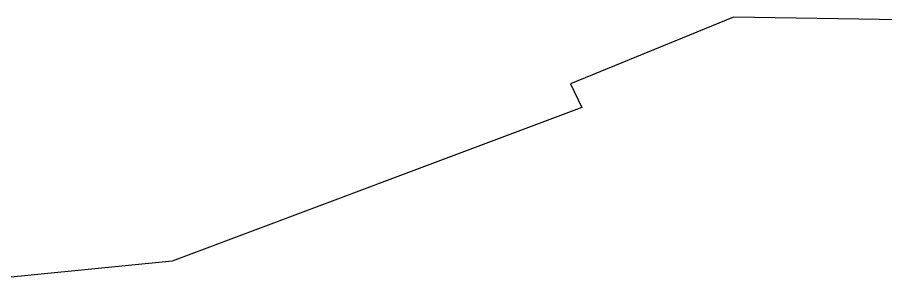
# Model space of a CAD drawing. Header units: metres. Extents: x 261354 to 266452, y 2168453 to 2172813.
# Drawn here: x 262988 to 264167, y 2168453 to 2168822 of the extents above; entities that cross this region are included whole.
import ezdxf

# ---------------------------------------------------------------- set-up
doc = ezdxf.new("R2010")
doc.units = ezdxf.units.M
doc.layers.add('village', color=3, linetype='Continuous')

msp = doc.modelspace()

# ---------------------------------------------------------------- linework, layer by layer
at = {"layer": 'village', "color": 3}
for p, q in [((263960.8, 2168821.7), (263739.2, 2168731.5)), ((264187.4, 2168818.3), (263960.8, 2168821.7)), ((263739.2, 2168731.5), (263754.5, 2168699)), ((263754.5, 2168699), (263198, 2168490)), ((263198, 2168490), (262817.5, 2168452.8))]:
    msp.add_line(p, q, dxfattribs=at)

doc.saveas('drawing.dxf')
